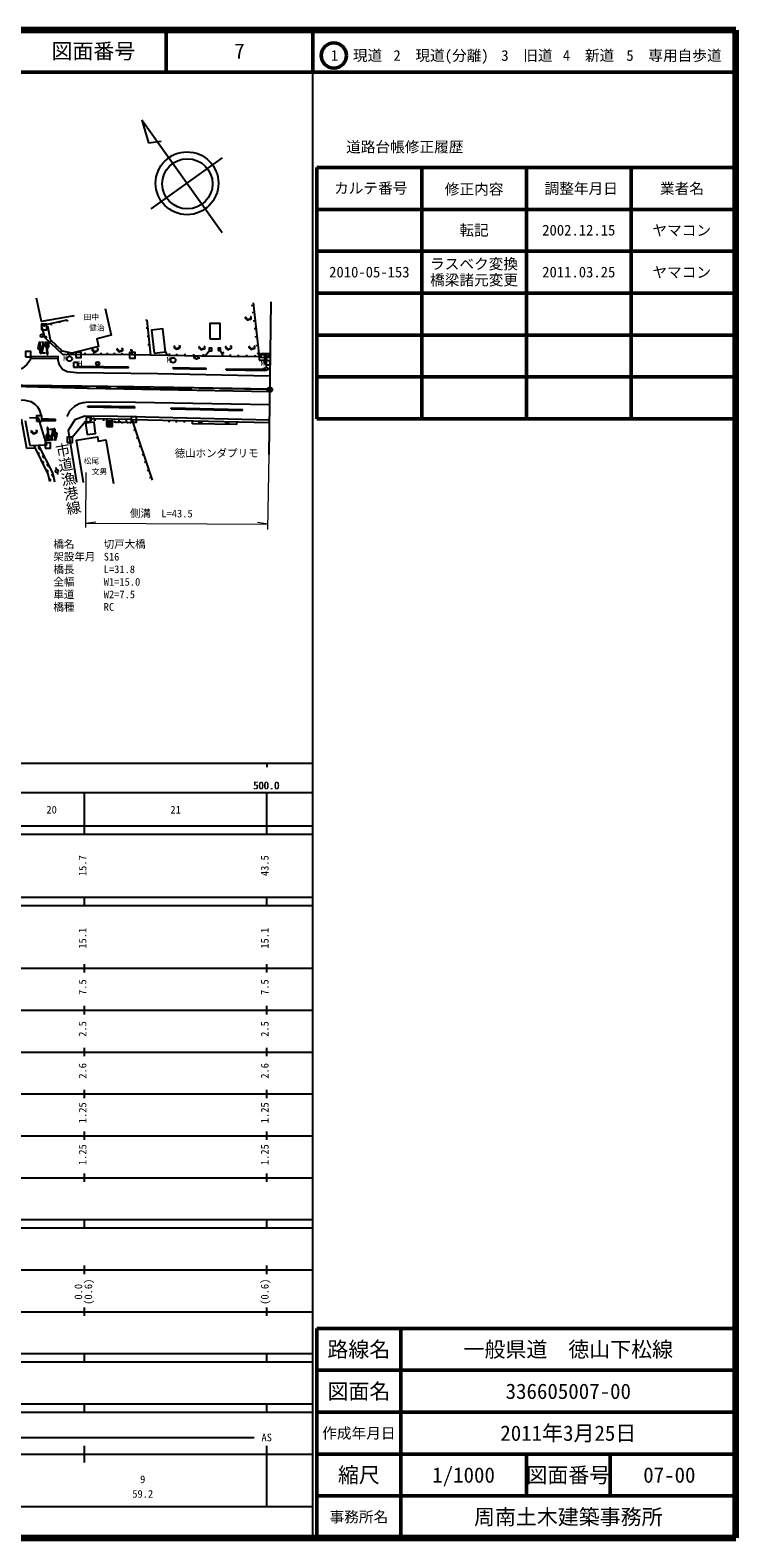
# Model space of a CAD drawing. Units: millimetres at full size, sheet at 1:1000; details may follow other scales. Extents: x 40000 to 680000, y 20000 to 380000.
# Drawn here: x 511528 to 680000, y 20000 to 380000 of the extents above; entities that cross this region are included whole.
import ezdxf
from ezdxf.enums import TextEntityAlignment as Align

# ---------------------------------------------------------------- set-up
doc = ezdxf.new("R2010")
doc.units = ezdxf.units.MM
doc.header["$LTSCALE"] = 1000
doc.header["$PDMODE"] = 32
doc.header["$PDSIZE"] = 500
doc.linetypes.add('CHAIN', pattern=[18.5, 12, -1.5, 3.5, -1.5])
for name, color, linetype, lineweight in [('M-BGD', 7, 'Continuous', 25), ('M-BGD-EXST', 7, 'Continuous', 25), ('M-BMK', 2, 'CHAIN', 13), ('M-BMK-OTRS', 5, 'Continuous', 25), ('M-BMK-SRVR', 3, 'Continuous', 25), ('M-STR-HTXT', 7, 'Continuous', 13), ('M-STR-STRC', 7, 'Continuous', 25), ('M-TTL', 2, 'Continuous', 140), ('M-TTL-BAND', 7, 'Continuous', 25), ('M-TTL-FRAM', 2, 'Continuous', 50), ('M-TTL-LINE', 7, 'Continuous', 50)]:
    doc.layers.add(name, color=color, linetype=linetype, lineweight=lineweight)
for name, color, linetype in [('M-BMK-HTXT', 7, 'Continuous'), ('M-OTRS', 6, 'Continuous'), ('M-TTL-TXT', 7, 'Continuous')]:
    doc.layers.add(name, color=color, linetype=linetype)
doc.styles.add('@ＭＳ ゴシック', font='')
doc.styles.add('ＭＳ ゴシック', font='')
doc.styles.get('@ＭＳ ゴシック').set_extended_font_data('@MS Gothic')
doc.styles.get('ＭＳ ゴシック').set_extended_font_data('MS Gothic')

msp = doc.modelspace()

# ---------------------------------------------------------------- hatches: boundary and pattern name
at = {"layer": 'M-BGD'}
for points in [[(513335, 279091), (513513, 278730, 0.4608), (513635, 279014, 0.4608)], [(513938, 279954), (513654, 280512, 0.84072)], [(514940, 277987), (514656, 278545, 0.84072)], [(514403, 276928), (514580, 276568, 0.4608), (514702, 276852, 0.4608)], [(515446, 274813), (515624, 274453, 0.4608), (515746, 274737, 0.4608)], [(516019, 275868), (515735, 276426, 0.84072)], [(517059, 273492), (516919, 274102, 0.84072)], [(516136, 272734), (516226, 272343, 0.4608), (516410, 272591, 0.4608)]]:
    msp.add_hatch(color=256, dxfattribs=at).paths.add_polyline_path(points)
at = {"layer": 'M-STR-STRC'}
for points in [[(514052, 302874), (513928, 305576), (513782, 305596), (513422, 304517), (513369, 303900), (513518, 303887), (513568, 304478), (513797, 305166), (513902, 302867)], [(515127, 302899), (515114, 303049), (514368, 302985), (514784, 304870), (515000, 304488), (515130, 304562), (514514, 305627), (514385, 305550), (514673, 305064), (514200, 302918), (514280, 302827)], [(515606, 302523), (515755, 302530), (515615, 305394), (515800, 305396), (515845, 304306), (515995, 304312), (515950, 305398), (516209, 305402), (516207, 305552), (514992, 305536), (514994, 305386), (515465, 305392), (515507, 304542), (515166, 304528), (515172, 304378), (515514, 304392)], [(518143, 301984), (511688, 302072), (511688, 301991), (511605, 301623), (518143, 301534)], [(517587, 287133), (514325, 287259), (514325, 286809), (517569, 286683)], [(515743, 285129), (515594, 285121), (515734, 282257), (515549, 282255), (515504, 283345), (515354, 283339), (515399, 282253), (515140, 282249), (515142, 282099), (516357, 282115), (516355, 282265), (515884, 282259), (515842, 283109), (516183, 283123), (516177, 283273), (515835, 283259)], [(516222, 284752), (516235, 284602), (516981, 284666), (516565, 282782), (516350, 283163), (516219, 283089), (516835, 282024), (516964, 282101), (516676, 282587), (517149, 284733), (517069, 284824)], [(517297, 284778), (517421, 282075), (517567, 282055), (517927, 283134), (517980, 283751), (517831, 283764), (517781, 283173), (517552, 282485), (517447, 284785)]]:
    msp.add_hatch(color=256, dxfattribs=at).paths.add_polyline_path(points)

# ---------------------------------------------------------------- linework, layer by layer
at = {"layer": 'M-BGD'}
for p, q in [((564350, 314287), (564797, 314339)), ((514942, 309194), (514845, 309633)), ((516659, 309571), (516562, 310010)), ((518600, 309997), (518503, 310436)), ((520491, 310412), (520394, 310851)), ((539493, 310752), (539045, 310707)), ((564544, 312619), (564991, 312671)), ((564779, 310609), (565226, 310661)), ((515494, 306792), (515098, 306548)), ((539225, 308906), (539673, 308951)), ((539424, 306915), (539872, 306959)), ((564997, 308736), (565444, 308789)), ((565225, 306777), (565672, 306829)), ((516538, 305807), (516229, 305480)), ((517813, 304604), (517504, 304276)), ((519046, 303440), (518737, 303113)), ((520501, 302956), (520502, 302506)), ((524568, 302966), (524569, 302516)), ((526641, 302971), (526642, 302521)), ((528390, 302959), (528386, 302509)), ((529916, 302945), (529912, 302495)), ((531583, 302929), (531579, 302479)), ((533414, 302912), (533410, 302462)), ((535853, 303587), (535403, 303587)), ((539624, 304909), (540072, 304954)), ((543816, 303229), (544228, 302328)), ((544705, 302770), (544697, 302320)), ((546440, 302739), (546432, 302289)), ((548439, 302703), (548431, 302253)), ((550519, 302666), (550511, 302216)), ((552842, 302625), (552835, 302175)), ((553213, 302169), (554288, 303466)), ((557718, 302096), (556988, 303476)), ((557751, 302997), (557353, 302786)), ((559276, 302521), (559268, 302071)), ((561167, 302491), (561160, 302041)), ((563202, 302458), (563195, 302008)), ((565133, 302427), (565126, 301977)), ((565468, 304701), (565915, 304753)), ((565688, 302807), (566135, 302859)), ((567681, 302804), (567653, 301806)), ((523084, 299525), (523087, 299775)), ((523084, 299525), (534968, 299389)), ((523087, 299775), (534971, 299639)), ((527237, 300407), (527552, 300407)), ((527762, 300407), (528077, 300407)), ((534968, 299389), (534971, 299639)), ((545652, 299211), (545658, 299461)), ((545652, 299211), (553557, 299032)), ((545658, 299461), (553563, 299282)), ((550885, 301779), (550408, 301779)), ((551585, 301779), (552062, 301779)), ((553557, 299032), (553563, 299282)), ((558324, 298920), (558329, 299170)), ((558324, 298920), (567522, 298763)), ((558329, 299170), (567526, 299013)), ((567553, 299114), (567076, 299114)), ((567522, 298763), (567526, 299013)), ((567903, 301797), (567903, 299464)), ((568253, 299114), (568730, 299114)), ((525321, 290006), (525326, 290256)), ((536518, 289772), (525321, 290006)), ((536523, 290022), (525326, 290256)), ((536518, 289772), (536523, 290022)), ((545216, 289583), (545222, 289833)), ((545216, 289583), (562230, 289173)), ((545222, 289833), (562236, 289423)), ((562230, 289173), (562236, 289423)), ((524705, 286524), (521648, 282846)), ((535908, 287025), (526005, 287174)), ((527073, 286708), (527080, 287158)), ((529120, 286677), (529127, 287127)), ((529827, 285327), (529853, 287116)), ((529828, 285392), (531192, 285372)), ((529834, 285842), (531199, 285822)), ((529841, 286292), (531206, 286272)), ((529848, 286742), (531212, 286722)), ((531191, 285303), (531218, 287096)), ((532789, 286622), (532795, 287072)), ((534532, 286596), (534539, 287046)), ((536287, 284464), (536714, 284606)), ((544738, 286381), (544747, 286831)), ((546483, 286343), (546493, 286793)), ((548371, 286301), (548381, 286751)), ((550280, 286035), (550295, 286709)), ((560899, 285802), (550280, 286035)), ((560899, 285802), (560914, 286476)), ((536905, 282607), (537332, 282750)), ((537574, 280598), (538001, 280740)), ((538242, 278591), (538669, 278733)), ((517812, 275069), (517709, 275535)), ((517964, 274386), (518068, 273920)), ((538833, 276817), (539260, 276959)), ((539482, 274867), (539909, 275009)), ((540050, 273162), (540477, 273304))]:
    msp.add_line(p, q, dxfattribs=at)
for points in [[(522045, 311783), (514209, 310428), (513068, 315979)], [(529466, 313530), (530863, 307157), (527433, 306304), (527865, 304492), (521467, 302880), (519229, 303359), (516420, 306062), (515765, 309301)], [(564734, 314877), (566240, 301959), (552467, 302181), (540327, 302398), (539489, 310787)], [(535853, 302439), (526985, 302522), (519382, 302503), (515098, 306548), (514217, 309496), (520394, 310851)], [(563116, 311541), (562879, 311405), (562921, 311134), (563277, 311142), (563252, 310880), (563565, 310753), (563845, 310897), (563845, 311075), (563981, 310888), (564294, 311092), (564328, 311481), (564023, 311583)], [(526539, 303921), (526301, 303785), (526344, 303514), (526700, 303523), (526674, 303260), (526988, 303133), (527268, 303277), (527268, 303455), (527403, 303269), (527717, 303472), (527751, 303862), (527446, 303963)], [(532457, 303956), (532220, 303821), (532262, 303550), (532618, 303558), (532593, 303295), (532906, 303168), (533186, 303312), (533186, 303490), (533322, 303304), (533635, 303507), (533669, 303897), (533364, 303999)], [(540327, 302398), (535853, 302439), (535853, 303587)], [(546107, 304576), (545869, 304441), (545912, 304170), (546268, 304178), (546242, 303916), (546556, 303788), (546836, 303933), (546836, 304110), (546971, 303924), (547285, 304127), (547319, 304517), (547014, 304619)], [(552048, 304455), (551811, 304320), (551853, 304049), (552209, 304057), (552184, 303794), (552498, 303667), (552777, 303811), (552777, 303989), (552913, 303803), (553227, 304006), (553261, 304396), (552955, 304498)], [(558407, 304484), (558170, 304348), (558212, 304077), (558568, 304086), (558543, 303823), (558857, 303696), (559137, 303840), (559137, 304018), (559272, 303831), (559586, 304035), (559620, 304425), (559315, 304526)], [(563986, 304530), (563749, 304395), (563791, 304123), (564147, 304132), (564122, 303869), (564436, 303742), (564715, 303886), (564715, 304064), (564851, 303878), (565165, 304081), (565199, 304471), (564893, 304573)], [(568838, 301762), (566666, 301843), (566666, 302818), (568852, 302789)], [(567671, 302443), (567952, 302289), (568209, 302189), (568389, 302206), (568530, 302260), (568847, 302439)], [(512808, 280158), (510729, 280109), (509454, 287091)], [(511406, 287473), (513450, 287418), (515425, 280898), (511551, 280778), (510396, 286710)], [(511973, 284393), (511736, 284257), (511778, 283986), (512134, 283994), (512109, 283732), (512423, 283605), (512702, 283749), (512702, 283927), (512838, 283740), (513152, 283943), (513186, 284333), (512880, 284435)], [(568641, 286876), (532473, 287751), (524563, 287824), (522184, 286937), (520618, 284382), (522583, 272044)], [(532346, 286413), (532047, 286298), (531635, 286526), (531397, 286387)], [(533676, 286376), (533377, 286261), (532964, 286488), (532726, 286350)], [(535184, 286333), (534885, 286218), (534472, 286446), (534234, 286307)], [(540731, 272542), (535908, 287025), (568633, 286306)], [(551893, 286553), (551775, 286485), (551796, 286349), (551974, 286354), (551961, 286222), (552118, 286159), (552258, 286231), (552258, 286320), (552326, 286227), (552483, 286328), (552500, 286523), (552347, 286574)], [(558386, 286382), (558267, 286315), (558289, 286179), (558467, 286183), (558454, 286052), (558611, 285988), (558751, 286060), (558751, 286149), (558818, 286056), (558975, 286158), (558992, 286353), (558840, 286404)], [(516250, 272236), (515846, 274003), (512488, 280807)], [(513488, 280838), (516919, 274102), (517365, 272152)], [(524271, 272020), (522566, 282125), (527598, 282924), (527745, 281893), (529598, 282167), (531453, 271767)]]:
    msp.add_lwpolyline(points, dxfattribs=at)
for points in [[(514217, 308463), (515517, 308463), (515517, 309763), (514217, 309763)], [(554440, 306269), (556906, 306269), (556906, 309981), (554440, 309981)], [(541111, 302906), (543816, 303229), (543169, 308654), (540463, 308331)], [(510388, 301991), (511688, 301991), (511688, 303291), (510388, 303291)], [(522418, 301807), (523718, 301807), (523718, 303107), (522418, 303107)], [(535268, 301714), (536568, 301714), (536568, 303014), (535268, 303014)], [(554288, 303466), (554888, 303466), (554888, 304066), (554288, 304066)], [(556388, 303476), (556988, 303476), (556988, 304076), (556388, 304076)], [(566240, 301213), (567540, 301213), (567540, 302513), (566240, 302513)], [(513025, 286609), (514325, 286609), (514325, 287909), (513025, 287909)], [(525112, 283439), (527119, 283698), (526772, 286384), (524765, 286125)], [(535613, 286375), (536913, 286375), (536913, 287675), (535613, 287675)], [(515121, 280158), (516421, 280158), (516421, 281458), (515121, 281458)], [(520348, 281546), (521648, 281546), (521648, 282846), (520348, 282846)]]:
    msp.add_lwpolyline(points, close=True, dxfattribs=at)
for centre, radius in [((514310, 307035), 350), ((527657, 300407), 420), ((551235, 301779), 350), ((567903, 299114), 350), ((532577, 286369), 50), ((533906, 286331), 50), ((535414, 286289), 50), ((517888, 274728), 350)]:
    msp.add_circle(centre, radius, dxfattribs=at)
for centre, radius, start, end in [((513452, 278924), 203, 287.30849, 125.23187), ((513845, 280258), 318, 126.88383, 287.10156), ((514847, 278291), 318, 126.88383, 287.10156), ((514520, 276762), 203, 287.30849, 125.23187), ((515564, 274647), 203, 287.30849, 125.23187), ((515926, 276172), 318, 126.88383, 287.10156), ((517042, 273809), 318, 112.75776, 272.97549), ((516212, 272545), 203, 273.91581, 111.8392)]:
    msp.add_arc(centre, radius, start, end, dxfattribs=at)
at = {"layer": 'M-BGD-EXST'}
for p, q in [((522933, 300605), (521883, 300605)), ((521883, 300605), (521883, 299555)), ((521883, 299555), (522933, 299555)), ((522933, 299555), (522933, 300605)), ((525925, 287534), (524875, 287534)), ((524875, 287534), (524875, 286484)), ((524875, 286484), (525925, 286484)), ((525925, 286484), (525925, 287534))]:
    msp.add_line(p, q, dxfattribs=at)
for centre in [(520922, 301529), (545648, 301183), (568190, 300583)]:
    msp.add_circle(centre, 600, dxfattribs=at)
at = {"layer": 'M-BMK'}
msp.add_lwpolyline([(568737, 294155), (544257, 294390), (495063, 295323), (483572, 295573), (468585, 295828), (452413, 296078), (436401, 296383), (426714, 296442), (413750, 296699), (393545, 297054), (368354, 297404), (340900, 297911), (310293, 298336), (268083, 298910), (191326, 300116), (168194, 300288), (123704, 300834), (68053, 301392)], dxfattribs=at)
at = {"layer": 'M-BMK-OTRS'}
msp.add_line((569016, 315151), (568532, 278662), dxfattribs=at)
at = {"layer": 'M-BMK-SRVR'}
for p, q in [((557390, 331628), (538155, 358478)), ((538155, 358478), (539815, 353060)), ((539815, 353060), (542779, 353528)), ((540410, 337301), (557481, 349531))]:
    msp.add_line(p, q, dxfattribs=at)
for centre, radius in [((548980, 343440), 7500), ((549065, 343307), 6000), ((568737, 294155), 600)]:
    msp.add_circle(centre, radius, dxfattribs=at)
at = {"layer": 'M-OTRS'}
msp.add_point((568737, 294155), dxfattribs=at)
at = {"layer": 'M-STR-HTXT'}
for p, q in [((568532, 278662), (568224, 260754)), ((524828, 274392), (524754, 261233)), ((524759, 262264), (527192, 262594)), ((524759, 262264), (568247, 262060)), ((568247, 262060), (565817, 262413))]:
    msp.add_line(p, q, dxfattribs=at)
at = {"layer": 'M-STR-STRC'}
for p, q in [((513419, 304499), (513369, 303900)), ((513369, 303900), (513518, 303887)), ((513782, 305596), (513422, 304517)), ((513568, 304487), (513518, 303887)), ((513565, 304470), (513797, 305166)), ((513782, 305596), (513928, 305576)), ((513902, 302867), (513797, 305166)), ((513902, 302867), (514052, 302874)), ((514052, 302874), (513928, 305576)), ((514200, 302918), (514673, 305064)), ((514200, 302918), (514280, 302827)), ((515127, 302899), (514280, 302827)), ((514368, 302985), (514784, 304870)), ((514368, 302985), (515114, 303049)), ((514385, 305550), (514514, 305627)), ((514673, 305064), (514385, 305550)), ((514817, 305115), (514514, 305627)), ((515000, 304488), (514784, 304870)), ((514818, 305114), (515130, 304562)), ((514992, 305536), (516207, 305552)), ((514992, 305536), (514994, 305386)), ((514994, 305386), (515465, 305392)), ((515000, 304488), (515130, 304562)), ((515114, 303049), (515127, 302899)), ((515166, 304528), (515507, 304542)), ((515166, 304528), (515172, 304378)), ((515172, 304378), (515514, 304392)), ((515507, 304542), (515465, 305392)), ((515606, 302523), (515514, 304392)), ((515606, 302523), (515755, 302530)), ((515615, 305394), (515800, 305396)), ((515755, 302530), (515615, 305394)), ((515845, 304306), (515800, 305396)), ((515845, 304306), (515995, 304312)), ((515950, 305398), (516209, 305402)), ((515995, 304312), (515950, 305398)), ((516207, 305552), (516209, 305402)), ((518143, 301534), (511605, 301623)), ((518143, 301984), (511688, 302072)), ((514325, 287259), (517587, 287133)), ((514325, 286809), (517569, 286683)), ((515743, 285129), (515594, 285121)), ((515594, 285121), (515734, 282257)), ((515743, 285129), (515835, 283259)), ((516222, 284752), (517069, 284824)), ((516235, 284602), (516222, 284752)), ((516981, 284666), (516235, 284602)), ((516981, 284666), (516565, 282782)), ((517149, 284733), (516676, 282587)), ((517149, 284733), (517069, 284824)), ((517447, 284785), (517297, 284778)), ((517297, 284778), (517421, 282075)), ((517447, 284785), (517552, 282485)), ((517569, 286683), (517587, 287133)), ((515399, 282253), (515140, 282249)), ((515142, 282099), (515140, 282249)), ((516357, 282115), (515142, 282099)), ((515504, 283345), (515354, 283339)), ((515354, 283339), (515399, 282253)), ((515504, 283345), (515549, 282255)), ((515734, 282257), (515549, 282255)), ((516177, 283273), (515835, 283259)), ((516183, 283123), (515842, 283109)), ((515842, 283109), (515884, 282259)), ((516355, 282265), (515884, 282259)), ((516183, 283123), (516177, 283273)), ((516350, 283163), (516219, 283089)), ((516531, 282537), (516219, 283089)), ((516350, 283163), (516565, 282782)), ((516357, 282115), (516355, 282265)), ((516532, 282536), (516835, 282024)), ((516676, 282587), (516964, 282101)), ((516964, 282101), (516835, 282024)), ((517567, 282055), (517421, 282075)), ((517784, 283182), (517552, 282485)), ((517567, 282055), (517927, 283134)), ((517781, 283164), (517831, 283764)), ((517980, 283751), (517831, 283764)), ((517930, 283152), (517980, 283751))]:
    msp.add_line(p, q, dxfattribs=at)
for points in [[(511688, 301991), (511503, 301172), (510733, 300158), (509634, 299219), (507987, 298755), (476008, 299356), (474287, 299838), (472652, 301037), (471581, 302711), (471300, 303480), (471154, 304549)], [(518143, 302266), (518143, 301278), (518387, 300291), (519274, 299081), (520366, 298465), (522601, 298235), (542041, 298040), (568781, 297462)], [(495746, 295310), (525161, 294538), (568731, 293722)], [(568739, 294301), (550602, 294591), (536275, 294811), (523854, 294970), (509762, 295156), (495746, 295310)], [(514211, 287909), (513858, 289201), (513378, 289982), (512618, 290729), (511792, 291231), (510340, 291577), (478964, 292050), (478040, 291984), (477301, 291661), (476306, 290855), (475754, 290009), (475577, 288847)], [(568689, 290531), (536661, 291055), (525538, 291141), (524203, 291014), (523266, 290786), (522635, 290460), (522081, 290113), (521428, 289538), (520925, 288993), (520300, 287721)]]:
    msp.add_lwpolyline(points, dxfattribs=at)
at = {"layer": 'M-TTL'}
for p, q in [((680000, 380000), (40000, 380000)), ((680000, 20000), (680000, 380000)), ((40000, 20000), (680000, 20000))]:
    msp.add_line(p, q, dxfattribs=at)
at = {"layer": 'M-TTL-BAND'}
for p, q in [((579000, 20000), (579000, 370000)), ((40000, 205000), (579000, 205000)), ((568000, 205000), (568000, 204000)), ((68000, 198000), (579000, 198000)), ((524500, 188000), (524500, 198000)), ((568000, 188000), (568000, 198000)), ((40000, 190000), (579000, 190000)), ((40000, 188000), (579000, 188000)), ((40000, 173000), (579000, 173000)), ((524500, 171000), (524500, 173000)), ((568000, 171000), (568000, 173000)), ((40000, 171000), (579000, 171000)), ((40000, 156000), (579000, 156000)), ((524500, 155000), (524500, 157000)), ((568000, 155000), (568000, 157000)), ((46000, 146000), (579000, 146000)), ((524500, 145000), (524500, 147000)), ((568000, 145000), (568000, 147000)), ((524500, 135000), (524500, 137000)), ((568000, 135000), (568000, 137000)), ((52000, 136000), (579000, 136000)), ((46000, 126000), (579000, 126000)), ((524500, 125000), (524500, 127000)), ((568000, 125000), (568000, 127000)), ((52000, 116000), (579000, 116000)), ((524500, 115000), (524500, 117000)), ((568000, 115000), (568000, 117000)), ((46000, 106000), (579000, 106000)), ((524500, 105000), (524500, 107000)), ((568000, 105000), (568000, 107000)), ((40000, 96000), (579000, 96000)), ((40000, 94000), (579000, 94000)), ((524500, 94000), (524500, 96000)), ((568000, 94000), (568000, 96000)), ((49000, 84000), (579000, 84000)), ((524500, 83000), (524500, 85000)), ((568000, 83000), (568000, 85000)), ((40000, 74000), (579000, 74000)), ((524500, 73000), (524500, 75000)), ((568000, 73000), (568000, 75000)), ((40000, 64000), (579000, 64000)), ((40000, 62000), (579000, 62000)), ((524500, 62000), (524500, 64000)), ((568000, 62000), (568000, 64000)), ((40000, 52000), (579000, 52000)), ((524500, 50000), (524500, 52000)), ((568000, 50000), (568000, 52000)), ((40000, 50000), (579000, 50000)), ((71000, 44000), (565000, 44000)), ((40000, 40000), (579000, 40000)), ((524500, 38000), (524500, 42000)), ((568000, 27500), (568000, 42000)), ((68000, 27500), (579000, 27500))]:
    msp.add_line(p, q, dxfattribs=at)
at = {"layer": 'M-TTL-FRAM'}
for p, q in [((580000, 347197), (580000, 287197)), ((580000, 347197), (680000, 347197)), ((580000, 287197), (680000, 287197)), ((680000, 70000), (580000, 70000)), ((580000, 70000), (580000, 20000))]:
    msp.add_line(p, q, dxfattribs=at)
at = {"layer": 'M-TTL-LINE'}
for p, q in [((543997, 380000), (543997, 370000)), ((579000, 380000), (579000, 370000)), ((40000, 370000), (680000, 370000)), ((605000, 347197), (605000, 287197)), ((630000, 347197), (630000, 287197)), ((655000, 347197), (655000, 287197)), ((580000, 337197), (680000, 337197)), ((580000, 327197), (680000, 327197)), ((580000, 317197), (680000, 317197)), ((580000, 307197), (680000, 307197)), ((580000, 297197), (680000, 297197)), ((600000, 70000), (600000, 20000)), ((680000, 60000), (580000, 60000)), ((680000, 50000), (580000, 50000)), ((680000, 40000), (580000, 40000)), ((630000, 40000), (630000, 30000)), ((650000, 40000), (650000, 30000)), ((680000, 30000), (580000, 30000))]:
    msp.add_line(p, q, dxfattribs=at)
msp.add_circle((584031, 373958), 3000, dxfattribs=at)

# ---------------------------------------------------------------- texts
at = {"layer": 'M-BGD-EXST', "style": 'ＭＳ ゴシック'}
for s, p in [('M', (519400, 300588)), ('H', (522998, 299355)), ('M', (544126, 300241)), ('M', (566551, 299380)), ('H', (525990, 286284))]:
    msp.add_text(s, height=1320, dxfattribs=at).set_placement(p, align=Align.BOTTOM_LEFT)
at = {"layer": 'M-BMK-HTXT', "style": 'ＭＳ ゴシック'}
for s, height, p in [('田中', 1320, (524301, 310428)), ('健治', 1320, (525592, 307866)), ('松尾', 1320, (524297, 276084)), ('徳山ホンダプリモ', 1833, (546035, 277515)), ('文男', 1320, (526234, 273501))]:
    msp.add_text(s, height=height, dxfattribs=at).set_placement(p, align=Align.BOTTOM_LEFT)
at = {"layer": 'M-BMK-HTXT', "style": '@ＭＳ ゴシック'}
msp.add_text('市道漁港線', height=2566, rotation=280.491, dxfattribs=at).set_placement((516962, 281088), align=Align.BOTTOM_LEFT)
at = {"layer": 'M-STR-HTXT', "style": 'ＭＳ ゴシック'}
msp.add_text('側溝  L=43.5', height=1833, rotation=359.732, dxfattribs=at).set_placement((535344, 263169), align=Align.BOTTOM_LEFT)
for s, p in [('橋名', (517086, 255808)), ('切戸大橋', (529086, 255808)), ('橋長', (517086, 249808)), ('架設年月', (517086, 252808)), ('S16', (529086, 252808)), ('L=31.8', (529086, 249808)), ('全幅', (517086, 246808)), ('W1=15.0', (529086, 246808)), ('車道', (517086, 243808)), ('W2=7.5', (529086, 243808)), ('橋種', (517086, 240808)), ('RC', (529086, 240808))]:
    msp.add_text(s, height=1833, dxfattribs=at).set_placement(p, align=Align.BOTTOM_LEFT)
at = {"layer": 'M-TTL-BAND', "style": 'ＭＳ ゴシック'}
for s, p in [('500.0', (567844, 198195)), ('500.0', (568000, 198195)), ('20', (516650, 192405)), ('21', (546250, 192405)), ('AS', (568000, 42500)), ('9', (538400, 32523)), ('59.2', (538400, 29033))]:
    msp.add_text(s, height=1833, dxfattribs=at).set_placement(p, align=Align.BOTTOM_CENTER)
for s, p in [('15.7', (525500, 180500)), ('43.5', (569000, 180500)), ('15.1', (525500, 163174)), ('15.1', (569000, 163174)), ('7.5', (525500, 151500)), ('7.5', (569000, 151500)), ('2.5', (525500, 141500)), ('2.5', (569000, 141500)), ('2.6', (525500, 131500)), ('2.6', (569000, 131500)), ('1.25', (525500, 121500)), ('1.25', (569000, 121500)), ('1.25', (525500, 111500)), ('1.25', (569000, 111500)), ('0.0', (524500, 78764)), ('(0.6)', (526870, 78764)), ('(0.6)', (569000, 78764))]:
    msp.add_text(s, height=1833, rotation=90, dxfattribs=at).set_placement(p, align=Align.BOTTOM_CENTER)
at = {"layer": 'M-TTL-TXT', "style": 'ＭＳ ゴシック'}
for s, height, p in [('図面番号', 3666, (526622, 375000)), ('7', 3666, (561497, 375000)), ('1\u3000現道', 2566, (589448, 373958)), ('2\u3000現道(分離)', 2566, (609619, 373958)), ('3\u3000旧道', 2566, (630121, 373958)), ('4\u3000新道', 2566, (644824, 373958)), ('5\u3000専用自歩道', 2566, (665228, 373958)), ('道路台帳修正履歴', 2566, (600968, 352113)), ('カルテ番号', 2566, (592839, 342277)), ('修正内容', 2566, (617509, 342023)), ('調整年月日', 2566, (643089, 342197)), ('業者名', 2566, (667134, 342197)), ('転記', 2566, (617500, 332245)), ('2002.12.15', 2566, (642500, 332245)), ('ヤマコン', 2566, (667077, 332189)), ('ラスベク変換', 2566, (617500, 324190)), ('2010-05-153', 2566, (592500, 322245)), ('橋梁諸元変更', 2566, (617500, 320350)), ('2011.03.25', 2566, (642500, 322245)), ('ヤマコン', 2566, (667077, 322189)), ('路線名', 3666, (590000, 65000)), ('路線名', 3666, (590000, 65000)), ('一般県道\u3000徳山下松線', 3666, (640000, 65000)), ('図面名', 3666, (590000, 55000)), ('図面名', 3666, (590000, 55000)), ('336605007-00', 3666, (640000, 55000)), ('2011年3月25日', 3666, (640000, 45000)), ('作成年月日', 2566, (590000, 45000)), ('作成年月日', 2566, (590000, 45000)), ('縮尺', 3666, (590000, 35000)), ('縮尺', 3666, (590000, 35000)), ('1/1000', 3666, (615000, 35000)), ('図面番号', 3666, (640000, 35000)), ('図面番号', 3666, (640000, 35000)), ('07-00', 3666, (664125, 35000)), ('事務所名', 2566, (590000, 25000)), ('事務所名', 2566, (590000, 25000)), ('周南土木建築事務所', 3666, (640000, 25000))]:
    msp.add_text(s, height=height, dxfattribs=at).set_placement(p, align=Align.MIDDLE_CENTER)

doc.saveas('drawing.dxf')
